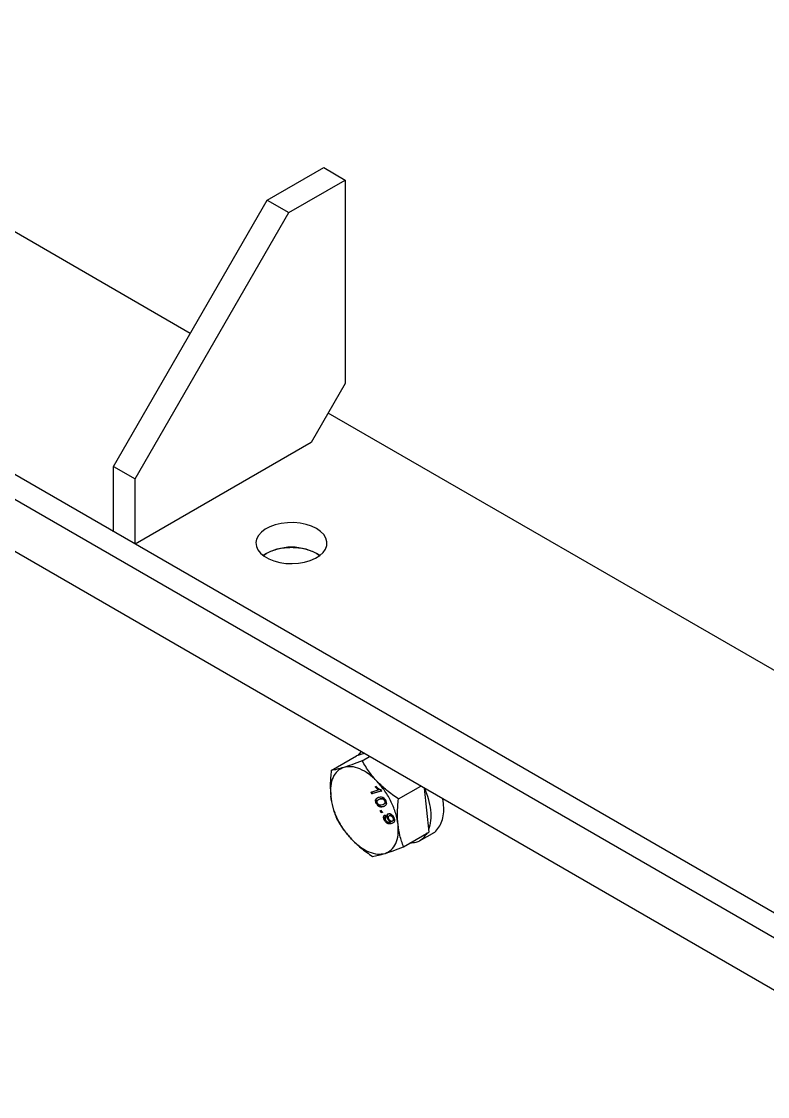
# Model space of a CAD drawing. Header units: millimetres. Extents: x 1293 to 41893, y 1011 to 26911.
# Drawn here: x 5452 to 5607.6, y 23040.6 to 23264.8 of the extents above; entities that cross this region are included whole.
import ezdxf

# ---------------------------------------------------------------- set-up
doc = ezdxf.new("R2010")
doc.units = ezdxf.units.MM
doc.header["$LTSCALE"] = 50
doc.layers.add('MAQUINAS', color=11, linetype='Continuous')

msp = doc.modelspace()

# ---------------------------------------------------------------- linework, layer by layer
at = {"color": 7, "linetype": 'Continuous', "lineweight": 25}
for p, q in [((5487.1964643, 23199.7819215), (5374.5445418, 23264.8144921)), ((5640.6526811, 23060.5762303), (5312.6517726, 23249.9271243)), ((5640.6526811, 23055.3911961), (5308.1616445, 23247.3341859)), ((5503.2264782, 23227.54672), (5515.0115912, 23234.3501209)), ((5515.0115912, 23234.3501209), (5519.5017193, 23231.7580251)), ((5507.7166063, 23224.9546242), (5519.5017193, 23231.7580251)), ((5519.5017193, 23231.7580251), (5519.5017193, 23189.2979029)), ((5471.1709708, 23172.0249526), (5503.2264782, 23227.54672)), ((5503.2264782, 23227.54672), (5507.7166063, 23224.9546242)), ((5475.6610989, 23169.4328569), (5507.7166063, 23224.9546242)), ((5519.5017193, 23189.2979029), (5512.4306515, 23177.0504542)), ((5628.6178206, 23118.1411103), (5515.9658981, 23183.1736809)), ((5512.4306515, 23177.0504542), (5475.6610989, 23155.8238433)), ((5471.1709708, 23172.0249526), (5475.6610989, 23169.4328569)), ((5471.1709708, 23158.4159391), (5471.1709708, 23172.0249526)), ((5475.6610989, 23155.8238433), (5475.6610989, 23169.4328569))]:
    msp.add_line(p, q, dxfattribs=at)
at = {"color": 7, "linetype": 'Continuous', "lineweight": 25, "flags": 128}
msp.add_lwpolyline([(5513.5231315, 23159.0643032), (5512.5035797, 23159.5556805), (5511.348428, 23159.934067), (5510.0948039, 23160.1873012), (5508.7829999, 23160.3072439), (5507.4551786, 23160.29004), (5506.154017, 23160.1362425), (5504.9213358, 23159.8507945), (5503.7967541, 23159.4428707), (5502.8164171, 23158.9255819), (5502.0118336, 23158.3155542), (5501.4088635, 23157.6323946), (5501.0268868, 23156.8980602), (5500.8781805, 23156.1361532), (5500.9675243, 23155.371162), (5501.2920464, 23154.6276739), (5501.8413165, 23153.9295852), (5502.5976806, 23153.2993332), (5503.5368285, 23152.7571747), (5504.6285753, 23152.320535), (5505.8378313, 23152.0034481), (5507.1257301, 23151.8161054), (5508.4508774, 23151.7645284), (5509.770682, 23151.8503747), (5511.0427242, 23152.0708852), (5512.2261197, 23152.4189724), (5513.282833, 23152.8834486), (5514.1789006, 23153.4493851), (5514.8855221, 23154.0985922), (5515.379986, 23154.810204), (5515.6464, 23155.5613486), (5515.6762013, 23156.3278835), (5515.4684319, 23157.0851718), (5515.0297699, 23157.8088736), (5514.3743141, 23158.4757285), (5513.5231315, 23159.0643032)], dxfattribs=at)
at = {"color": 7, "linetype": 'Continuous', "lineweight": 25}
msp.add_arc((5508.2846487, 23144.411745), 10.7871969, 56.893120376, 123.106879624, dxfattribs=at)
at = {"layer": 'MAQUINAS', "linetype": 'Continuous', "lineweight": 25}
for p, q in [((5666.216965, 23040.646856), (5312.6635577, 23244.7488936)), ((5647.3607675, 23040.6450963), (5322.0916481, 23228.418962)), ((5523.4705999, 23112.1653677), (5521.8482867, 23111.6598521)), ((5522.1873318, 23111.7654991), (5522.8025115, 23112.5510469)), ((5516.5872925, 23108.6227448), (5521.8482867, 23111.6598521)), ((5523.0573878, 23110.6388376), (5524.586151, 23111.5213738)), ((5525.7568419, 23105.2150643), (5525.9836228, 23105.2857296)), ((5525.7568419, 23105.2150643), (5525.8746931, 23105.2830983)), ((5526.3805902, 23104.5951203), (5525.7568419, 23105.2150643)), ((5526.4984413, 23104.6631543), (5525.8746931, 23105.2830983)), ((5525.9836228, 23105.2857296), (5526.1014739, 23105.3537636)), ((5530.6056013, 23102.6865005), (5535.24793, 23105.3664597)), ((5524.885374, 23104.1292084), (5526.3805902, 23104.5951203)), ((5524.885374, 23104.1292084), (5525.0032251, 23104.1972424)), ((5525.0747344, 23103.7358217), (5524.885374, 23104.1292084)), ((5525.1925856, 23103.8038557), (5525.0032251, 23104.1972424)), ((5526.9935311, 23104.333722), (5525.0747344, 23103.7358217)), ((5525.0747344, 23103.7358217), (5525.1925856, 23103.8038557)), ((5527.1113823, 23104.401756), (5525.1925856, 23103.8038557)), ((5526.3805902, 23104.5951203), (5526.4984413, 23104.6631543)), ((5526.4944651, 23103.0472329), (5526.6123162, 23103.1152669)), ((5526.9894815, 23104.6549987), (5526.8716304, 23104.5869647)), ((5526.8716304, 23104.5869647), (5526.9935311, 23104.333722)), ((5526.9935311, 23104.333722), (5527.1113823, 23104.401756)), ((5535.9489935, 23104.9617444), (5536.9447137, 23095.7551779)), ((5525.8519193, 23102.5041865), (5525.9697704, 23102.5722205)), ((5526.1147877, 23101.8292569), (5525.9969366, 23101.7612229)), ((5526.3361873, 23101.8982454), (5526.2183362, 23101.8302114)), ((5526.5165619, 23102.6066429), (5526.3987107, 23102.5386089)), ((5526.5284516, 23102.5850648), (5526.8024454, 23102.7221198)), ((5526.8024454, 23102.7221198), (5526.6845943, 23102.6540858)), ((5527.388945, 23102.6692796), (5527.5067961, 23102.7373136)), ((5527.5392098, 23101.5903081), (5527.657061, 23101.6583421)), ((5527.8347136, 23102.3701368), (5527.7168625, 23102.3021028)), ((5527.9403332, 23102.3667887), (5528.0581843, 23102.4348227)), ((5526.7789782, 23100.1953416), (5527.0249778, 23100.2719955)), ((5526.7789782, 23100.1953416), (5526.8968293, 23100.2633756)), ((5526.9683386, 23099.801955), (5526.7789782, 23100.1953416)), ((5527.2143382, 23099.8786088), (5526.9683386, 23099.801955)), ((5526.9683386, 23099.801955), (5527.0861897, 23099.869989)), ((5527.0249778, 23100.2719955), (5527.1428289, 23100.3400295)), ((5527.0249778, 23100.2719955), (5527.2143382, 23099.8786088)), ((5527.201232, 23099.9058363), (5527.0861897, 23099.869989)), ((5527.3321893, 23099.9466429), (5527.2143382, 23099.8786088)), ((5527.7387145, 23099.3181787), (5527.8565656, 23099.3862127)), ((5527.7387145, 23099.3181787), (5527.9526748, 23098.9324574)), ((5527.8858914, 23098.36595), (5528.0037425, 23098.4339841)), ((5527.9526748, 23098.9324574), (5528.070526, 23099.0004914)), ((5528.3358339, 23098.5478578), (5528.453685, 23098.6158918)), ((5528.5342676, 23099.6113136), (5528.6521188, 23099.6793476)), ((5528.5714246, 23099.1158319), (5528.5667075, 23099.1131088)), ((5528.6149293, 23098.4969863), (5528.7327804, 23098.5650203)), ((5528.8284105, 23099.2818887), (5528.7105593, 23099.2138547)), ((5529.549313, 23098.8081434), (5529.4314619, 23098.7401094)), ((5529.6238657, 23098.8693353), (5529.7417168, 23098.9373693)), ((5527.6547278, 23098.3172455), (5527.772579, 23098.3852796)), ((5528.8786258, 23097.9069288), (5528.9964769, 23097.9749628)), ((5528.8786258, 23097.9069288), (5528.9246318, 23097.9233849)), ((5528.9246318, 23097.9233849), (5529.042483, 23097.9914189)), ((5528.9964769, 23097.9749628), (5529.042483, 23097.9914189)), ((5529.4149417, 23098.1074777), (5529.2970906, 23098.0394437)), ((5529.4513563, 23098.1362946), (5529.5692074, 23098.2043286)), ((5531.6837195, 23092.7180706), (5536.9447137, 23095.7551779)), ((5535.0243761, 23093.9586916), (5537.7302381, 23095.5207525))]:
    msp.add_line(p, q, dxfattribs=at)
for points, knots in [([(5514.0487226, 23153.4567272), (5513.8668768, 23153.5934104), (5513.3924571, 23153.950005), (5512.391062, 23154.4019487), (5511.1224204, 23154.7990866), (5509.7359303, 23155.0406187), (5508.2964356, 23155.1227958), (5506.8569304, 23155.0406219), (5505.4704717, 23154.7990737), (5504.2017148, 23154.4019969), (5503.1971811, 23153.9482663), (5502.7202283, 23153.589563), (5502.5357515, 23153.4508229)], [0, 0, 0, 0, 0.0671767497, 0.1752582215, 0.2833396934, 0.3914211652, 0.499502637, 0.6075841088, 0.7156655806, 0.8237470524, 0.9318285242, 1, 1, 1, 1]), ([(5523.0573878, 23110.6388376), (5522.3034468, 23110.3538278), (5520.8883151, 23109.8188704), (5519.731347, 23109.4421928), (5519.1907778, 23109.266198)], [0, 0, 0, 0, 0.53277091955, 1, 1, 1, 1]), ([(5526.1999323, 23106.2980759), (5525.6308769, 23106.9439562), (5524.4129404, 23108.3263197), (5523.52856, 23109.8350369), (5523.0573878, 23110.6388376)], [0, 0, 0, 0, 0.4672290805, 1, 1, 1, 1]), ([(5516.5872925, 23108.6227448), (5516.4930184, 23107.6427501), (5516.3160681, 23105.8033204), (5516.4378767, 23104.0794016), (5516.4947892, 23103.2739367)], [0, 0, 0, 0, 0.5327709195, 1, 1, 1, 1]), ([(5519.1907778, 23109.266198), (5518.7070613, 23109.1230236), (5517.6717737, 23108.8165906), (5516.9642438, 23108.690123), (5516.5872925, 23108.6227448)], [0, 0, 0, 0, 0.4672290805, 1, 1, 1, 1]), ([(5525.9836228, 23105.2857296), (5526.1256661, 23105.1330604), (5526.4092619, 23104.8282497), (5526.7176855, 23104.6673001), (5526.8716304, 23104.5869647)], [0, 0, 0, 0, 0.5008657323, 1, 1, 1, 1]), ([(5530.6056013, 23102.6865005), (5529.7574395, 23103.2726696), (5528.1654572, 23104.372897), (5526.8258403, 23105.6850158), (5526.1999323, 23106.2980759)], [0, 0, 0, 0, 0.5327709195, 1, 1, 1, 1]), ([(5516.4947892, 23103.2739367), (5516.6085544, 23102.501292), (5516.8520434, 23100.8476179), (5517.3826949, 23099.4166781), (5517.6654106, 23098.6543149)], [0, 0, 0, 0, 0.4672290805, 1, 1, 1, 1]), ([(5525.8519193, 23102.5041865), (5525.8834601, 23102.5790042), (5525.9465879, 23102.7287488), (5526.1624681, 23102.9202745), (5526.361672, 23102.9964517), (5526.4944651, 23103.0472329)], [0, 0, 0, 0, 0.249753552, 0.499871473, 1, 1, 1, 1]), ([(5525.9697704, 23102.5722205), (5526.0009671, 23102.6476621), (5526.063406, 23102.7986556), (5526.1747655, 23102.8881443), (5526.2304859, 23102.9329213)], [0, 0, 0, 0, 0.4996355373, 1, 1, 1, 1]), ([(5526.4944651, 23103.0472329), (5526.6052439, 23103.0763481), (5526.8265283, 23103.1345065), (5527.1456864, 23103.1188512), (5527.4197039, 23103.0030519), (5527.6248876, 23102.8443469), (5527.8052428, 23102.6244274), (5527.8952733, 23102.452725), (5527.9403332, 23102.3667887)], [0, 0, 0, 0, 0.2504817087, 0.50034559577, 0.63170490566, 0.75022113881, 0.87498669951, 1, 1, 1, 1]), ([(5536.0268595, 23104.9167933), (5536.3140972, 23104.1950254), (5536.9264007, 23102.6564351), (5537.3505264, 23100.3387242), (5537.4074397, 23098.093528), (5537.0612921, 23096.8828709), (5536.8882183, 23096.2775423)], [0, 0, 0, 0, 0.2275265859, 0.4850177239, 0.742508862, 1, 1, 1, 1]), ([(5525.9969366, 23101.7612229), (5525.9410879, 23101.8930512), (5525.8572081, 23102.0910461), (5525.8349936, 23102.3101381), (5525.8377145, 23102.4258386), (5525.8471844, 23102.4780708), (5525.8519193, 23102.5041865)], [0, 0, 0, 0, 0.4987953461, 0.7491482596, 0.8745764119, 1, 1, 1, 1]), ([(5526.1147877, 23101.8292569), (5526.0594191, 23101.960755), (5525.9762602, 23102.158254), (5525.9474999, 23102.4109648), (5525.9623467, 23102.5184674), (5525.9697704, 23102.5722205)], [0, 0, 0, 0, 0.4990363131, 0.7495101716, 1, 1, 1, 1]), ([(5527.4412672, 23101.0802996), (5527.3306279, 23101.0511029), (5527.1096162, 23100.9927801), (5526.7932722, 23101.0093737), (5526.5201905, 23101.1231114), (5526.3144209, 23101.2798013), (5526.131686, 23101.5037047), (5526.0418814, 23101.6753293), (5525.9969366, 23101.7612229)], [0, 0, 0, 0, 0.2504758129, 0.5003473544, 0.6257683408, 0.7501761831, 0.8749696966, 1, 1, 1, 1]), ([(5527.5591183, 23101.1483336), (5527.4484788, 23101.119127), (5527.2274667, 23101.0607843), (5526.9109075, 23101.0775136), (5526.637788, 23101.1911115), (5526.4320764, 23101.3481259), (5526.2495355, 23101.5717278), (5526.159732, 23101.7433597), (5526.1147877, 23101.8292569)], [0, 0, 0, 0, 0.2504715078, 0.5003387545, 0.6261880614, 0.750180477, 0.8749718456, 1, 1, 1, 1]), ([(5526.2183362, 23101.8302114), (5526.1921939, 23101.8940871), (5526.139895, 23102.0218736), (5526.13478, 23102.1999541), (5526.1686051, 23102.3479619), (5526.3355845, 23102.537113), (5526.5294945, 23102.6021031), (5526.6845943, 23102.6540858)], [0, 0, 0, 0, 0.1246963828, 0.2494616582, 0.3744323466, 0.4996371137, 1, 1, 1, 1]), ([(5527.2526755, 23101.4739258), (5527.0945352, 23101.4281216), (5526.8968279, 23101.3708571), (5526.6150172, 23101.4214078), (5526.4660767, 23101.5112311), (5526.3212059, 23101.6466256), (5526.2526162, 23101.7690338), (5526.2183362, 23101.8302114)], [0, 0, 0, 0, 0.5004095025, 0.6256126137, 0.7505796735, 0.875343692, 1, 1, 1, 1]), ([(5526.6845943, 23102.6540858), (5526.7925972, 23102.6825446), (5526.9545922, 23102.7252303), (5527.1919545, 23102.7358971), (5527.3233392, 23102.6914659), (5527.388945, 23102.6692796)], [0, 0, 0, 0, 0.5003723119, 0.7505151407, 1, 1, 1, 1]), ([(5526.8024454, 23102.7221198), (5526.9104483, 23102.7505786), (5527.0724433, 23102.7932643), (5527.3098056, 23102.8039311), (5527.4411903, 23102.7594999), (5527.5067961, 23102.7373136)], [0, 0, 0, 0, 0.5003723119, 0.7505151407, 1, 1, 1, 1]), ([(5527.7168625, 23102.3021028), (5527.7433857, 23102.2381587), (5527.7964308, 23102.1102735), (5527.8044015, 23101.9298889), (5527.7679244, 23101.7836627), (5527.6036624, 23101.5904817), (5527.4086573, 23101.5257243), (5527.2526755, 23101.4739258)], [0, 0, 0, 0, 0.1247447425, 0.2494837578, 0.3744708184, 0.4996480989, 1, 1, 1, 1]), ([(5527.388945, 23102.6692796), (5527.420409, 23102.6498013), (5527.4833167, 23102.6108572), (5527.5738365, 23102.524797), (5527.6551853, 23102.4203482), (5527.6963009, 23102.3415227), (5527.7168625, 23102.3021028)], [0, 0, 0, 0, 0.2501584562, 0.5001555724, 0.7500324303, 1, 1, 1, 1]), ([(5527.9403332, 23102.3667887), (5527.9786639, 23102.2787971), (5528.0552938, 23102.1028863), (5528.1074852, 23101.8386986), (5528.0907173, 23101.6077448), (5527.9156869, 23101.27461), (5527.6519901, 23101.1666064), (5527.4412672, 23101.0802996)], [0, 0, 0, 0, 0.125373348, 0.2506437386, 0.375697515, 0.5011131747, 1, 1, 1, 1]), ([(5527.5067961, 23102.7373136), (5527.5382425, 23102.7178294), (5527.601115, 23102.6788735), (5527.6918988, 23102.5929018), (5527.7588747, 23102.505554), (5527.8050092, 23102.429535), (5527.8248119, 23102.3899366), (5527.8347136, 23102.3701368)], [0, 0, 0, 0, 0.25005494431, 0.49994861548, 0.74972207796, 0.87485705575, 1, 1, 1, 1]), ([(5527.8347136, 23102.3701368), (5527.8612216, 23102.3062178), (5527.9142365, 23102.1783828), (5527.9224345, 23101.9976216), (5527.8850915, 23101.8528299), (5527.794331, 23101.7355274), (5527.7005169, 23101.7007752), (5527.6449877, 23101.6802052)], [0, 0, 0, 0, 0.1831229089, 0.3662374103, 0.5497160376, 0.733473904, 1, 1, 1, 1]), ([(5530.5130981, 23097.3376924), (5530.4561856, 23098.1431573), (5530.334377, 23099.8670761), (5530.5113273, 23101.7065058), (5530.6056013, 23102.6865005)], [0, 0, 0, 0, 0.4672290805, 1, 1, 1, 1]), ([(5537.716179, 23095.5473099), (5537.783237, 23095.575049), (5538.2399963, 23095.7639908), (5538.8834797, 23096.4688091), (5539.5892721, 23097.6448908), (5539.9904705, 23099.1419464), (5540.122819, 23100.8319214), (5539.9618202, 23102.0784555), (5539.8827252, 23102.6908494)], [0, 0, 0, 0, 0.0334921872, 0.2281286712, 0.4227651551, 0.6174016391, 0.812038123, 1, 1, 1, 1]), ([(5517.6654106, 23098.6543149), (5518.1365828, 23097.8505142), (5519.0209632, 23096.341797), (5520.2388997, 23094.9594336), (5520.8079551, 23094.3135532)], [0, 0, 0, 0, 0.5327709195, 1, 1, 1, 1]), ([(5527.6547278, 23098.3172455), (5527.608071, 23098.4261253), (5527.5379122, 23098.5898499), (5527.5020734, 23098.8028428), (5527.5018292, 23098.9978046), (5527.5692199, 23099.1980046), (5527.6821568, 23099.2780785), (5527.7387145, 23099.3181787)], [0, 0, 0, 0, 0.2498594906, 0.3757183909, 0.500481002, 0.7498462328, 1, 1, 1, 1]), ([(5527.772579, 23098.3852796), (5527.7259244, 23098.4941585), (5527.6557246, 23098.6579855), (5527.619906, 23098.8709819), (5527.6197115, 23099.0659102), (5527.6870692, 23099.26604), (5527.8000074, 23099.346113), (5527.8565656, 23099.3862127)], [0, 0, 0, 0, 0.2498591948, 0.3759561592, 0.5004815934, 0.749846529, 1, 1, 1, 1]), ([(5527.9526748, 23098.9324574), (5527.9179533, 23098.9048461), (5527.8552461, 23098.85498), (5527.8084267, 23098.7492132), (5527.8025681, 23098.6455616), (5527.8160927, 23098.5543077), (5527.8433374, 23098.4593653), (5527.8717073, 23098.3970871), (5527.8858914, 23098.36595)], [0, 0, 0, 0, 0.2764767993, 0.4993179598, 0.6237184282, 0.7494961879, 0.8747561628, 1, 1, 1, 1]), ([(5528.3358339, 23098.5478578), (5528.3083571, 23098.6099857), (5528.2534222, 23098.7341995), (5528.2073984, 23098.9211242), (5528.192364, 23099.0975883), (5528.2093041, 23099.2552282), (5528.2547356, 23099.3900044), (5528.3507977, 23099.5310754), (5528.4610271, 23099.5792828), (5528.5342676, 23099.6113136)], [0, 0, 0, 0, 0.1250740585, 0.2500636243, 0.3732612247, 0.5001992382, 0.6242961009, 0.7503685137, 1, 1, 1, 1]), ([(5528.453685, 23098.6158918), (5528.4394243, 23098.646772), (5528.4109017, 23098.7085349), (5528.3645101, 23098.8337437), (5528.3248905, 23098.9892155), (5528.3103737, 23099.1656346), (5528.3268904, 23099.3238475), (5528.3736492, 23099.4565594), (5528.4326894, 23099.5560096), (5528.4910405, 23099.5850861), (5528.5135811, 23099.5963181)], [0, 0, 0, 0, 0.0754695938, 0.1509450716, 0.3015784561, 0.450312577, 0.603033998, 0.7528546861, 0.9045299868, 1, 1, 1, 1]), ([(5528.9246318, 23097.9233849), (5528.8691244, 23097.9529292), (5528.7577608, 23098.0122034), (5528.5963349, 23098.161045), (5528.4471159, 23098.3389137), (5528.3728726, 23098.4783137), (5528.3358339, 23098.5478578)], [0, 0, 0, 0, 0.2489431767, 0.4994502946, 0.7502849385, 1, 1, 1, 1]), ([(5529.042483, 23097.9914189), (5528.9868404, 23098.0210441), (5528.8749088, 23098.0806385), (5528.7133117, 23098.2300527), (5528.5643714, 23098.4079358), (5528.4905427, 23098.546644), (5528.453685, 23098.6158918)], [0, 0, 0, 0, 0.2495404591, 0.5019797072, 0.7513717736, 1, 1, 1, 1]), ([(5528.6149293, 23098.4969863), (5528.5798963, 23098.579005), (5528.5274073, 23098.7018918), (5528.5042701, 23098.8608653), (5528.5085781, 23098.9684478), (5528.5334486, 23099.0609172), (5528.591294, 23099.1594151), (5528.6629583, 23099.1921268), (5528.7105593, 23099.2138547)], [0, 0, 0, 0, 0.2495205461, 0.3738507837, 0.4998887841, 0.6240955932, 0.7503154422, 1, 1, 1, 1]), ([(5528.5342676, 23099.6113136), (5528.6199673, 23099.6277644), (5528.7490828, 23099.6525492), (5528.9498739, 23099.5916161), (5529.1046703, 23099.5072973), (5529.2556088, 23099.3882309), (5529.4475167, 23099.188437), (5529.5532124, 23098.9971817), (5529.6238657, 23098.8693353)], [0, 0, 0, 0, 0.24986885846, 0.37645352866, 0.50034766571, 0.62723863663, 0.75082408471, 1, 1, 1, 1]), ([(5529.2970906, 23098.0394437), (5529.2435267, 23098.0286063), (5529.1624829, 23098.0122091), (5529.0374378, 23098.0448718), (5528.9400568, 23098.0957237), (5528.8454236, 23098.1697535), (5528.7251562, 23098.2962644), (5528.6591077, 23098.4165379), (5528.6149293, 23098.4969863)], [0, 0, 0, 0, 0.2499764907, 0.3782221672, 0.5003423322, 0.6274524307, 0.7508110927, 1, 1, 1, 1]), ([(5528.7105593, 23099.2138547), (5528.7669511, 23099.2248675), (5528.879586, 23099.2468643), (5529.0530472, 23099.1773022), (5529.1866271, 23099.078858), (5529.3145795, 23098.9493947), (5529.384439, 23098.8243069), (5529.4314619, 23098.7401094)], [0, 0, 0, 0, 0.25025039885, 0.49984175184, 0.62957629764, 0.75066535386, 1, 1, 1, 1]), ([(5528.8284105, 23099.2818887), (5528.8848021, 23099.292902), (5528.9974368, 23099.3148996), (5529.1708203, 23099.2453637), (5529.3044004, 23099.1469639), (5529.4323747, 23099.0175232), (5529.5022895, 23098.8923397), (5529.549313, 23098.8081434)], [0, 0, 0, 0, 0.250250228, 0.4998414106, 0.6292883972, 0.7506655241, 1, 1, 1, 1]), ([(5529.6238657, 23098.8693353), (5529.6609307, 23098.7834841), (5529.7350495, 23098.6118077), (5529.7841618, 23098.3557369), (5529.7850469, 23098.1224457), (5529.7117368, 23097.8655427), (5529.5086282, 23097.6657108), (5529.3013217, 23097.5926255), (5529.1974015, 23097.5559887)], [0, 0, 0, 0, 0.1250635897, 0.2500895576, 0.3751100052, 0.5001693996, 0.7494409524, 1, 1, 1, 1]), ([(5529.4314619, 23098.7401094), (5529.4660944, 23098.6563098), (5529.5178504, 23098.5310772), (5529.5317692, 23098.3729823), (5529.5194681, 23098.2689987), (5529.4870212, 23098.1811949), (5529.4201562, 23098.0910022), (5529.3462165, 23098.0600251), (5529.2970906, 23098.0394437)], [0, 0, 0, 0, 0.24901685056, 0.3721383925, 0.49936545582, 0.62356193356, 0.74989269326, 1, 1, 1, 1]), ([(5529.549313, 23098.8081434), (5529.5839476, 23098.724343), (5529.6356657, 23098.5992079), (5529.6496141, 23098.4411119), (5529.6373573, 23098.3371917), (5529.6049104, 23098.2493005), (5529.538073, 23098.1590636), (5529.4640675, 23098.128059), (5529.4149417, 23098.1074777)], [0, 0, 0, 0, 0.249017166, 0.3718446562, 0.4993648037, 0.6232259432, 0.7498923764, 1, 1, 1, 1]), ([(5529.1974015, 23097.5559887), (5529.0797677, 23097.5248194), (5528.8449001, 23097.4625868), (5528.5025724, 23097.4909379), (5528.2096488, 23097.6328634), (5527.9939179, 23097.8101817), (5527.799588, 23098.0435602), (5527.7030281, 23098.2259915), (5527.6547278, 23098.3172455)], [0, 0, 0, 0, 0.2504849429, 0.5001185141, 0.6278991852, 0.7500923696, 0.8749936752, 1, 1, 1, 1]), ([(5529.3152526, 23097.6240227), (5529.1976187, 23097.5928537), (5528.9627506, 23097.5306217), (5528.6203488, 23097.5589754), (5528.327412, 23097.7009533), (5528.1116964, 23097.8783038), (5527.9174389, 23098.1115942), (5527.8208791, 23098.2940256), (5527.772579, 23098.3852796)], [0, 0, 0, 0, 0.2504849259, 0.5001184801, 0.6280398823, 0.7500923866, 0.8749936837, 1, 1, 1, 1]), ([(5527.8858914, 23098.36595), (5527.9171526, 23098.3076908), (5527.979649, 23098.191221), (5528.107501, 23098.04508), (5528.2477879, 23097.9390326), (5528.5229737, 23097.8512771), (5528.7206196, 23097.8822043), (5528.8786258, 23097.9069288)], [0, 0, 0, 0, 0.1252073258, 0.2503100191, 0.3753386279, 0.5006201474, 1, 1, 1, 1]), ([(5531.6837195, 23092.7180706), (5531.4010038, 23093.4804337), (5530.8703523, 23094.9113736), (5530.6268633, 23096.5650477), (5530.5130981, 23097.3376924)], [0, 0, 0, 0, 0.5327709195, 1, 1, 1, 1]), ([(5520.8079551, 23094.3135532), (5521.4338631, 23093.7004931), (5522.77348, 23092.3883743), (5524.3654623, 23091.288147), (5525.2136241, 23090.7019778)], [0, 0, 0, 0, 0.4672290805, 1, 1, 1, 1]), ([(5536.6056686, 23095.6495309), (5536.2964502, 23095.190477), (5535.6780134, 23094.2723693), (5534.4176456, 23093.5494255), (5533.4363592, 23093.5044058), (5533.0121248, 23093.4849427)], [0, 0, 0, 0, 0.3621127876, 0.7242255753, 1, 1, 1, 1]), ([(5527.8171095, 23091.345431), (5528.3576787, 23091.5214258), (5529.5146467, 23091.8981034), (5530.9297785, 23092.4330608), (5531.6837195, 23092.7180706)], [0, 0, 0, 0, 0.4672290805, 1, 1, 1, 1]), ([(5525.2136241, 23090.7019778), (5525.5905755, 23090.769356), (5526.2981053, 23090.8958236), (5527.333393, 23091.2022566), (5527.8171095, 23091.345431)], [0, 0, 0, 0, 0.5327709195, 1, 1, 1, 1])]:
    msp.add_open_spline(points, degree=3, knots=knots, dxfattribs=at)
for points in [[(5519.1907778, 23109.266198), (5518.7299445, 23109.0546022), (5517.8082778, 23108.6314106), (5516.9011902, 23107.2620726), (5516.3889553, 23105.4767419), (5516.4595113, 23104.0082051), (5516.4947892, 23103.2739367)], [(5526.1999323, 23106.2980759), (5525.6113131, 23106.8599222), (5524.4340747, 23107.9836148), (5522.5608664, 23109.0256374), (5520.7440553, 23109.5462039), (5519.708537, 23109.3595333), (5519.1907778, 23109.266198)], [(5530.5130981, 23097.3376924), (5530.3853123, 23098.1111345), (5530.1297406, 23099.6580187), (5529.1636199, 23102.0693793), (5527.8590437, 23104.3752766), (5526.7529694, 23105.6571428), (5526.1999323, 23106.2980759)], [(5520.8079551, 23094.3135532), (5520.254918, 23094.9544863), (5519.1488437, 23096.2363525), (5517.8442675, 23098.5422497), (5516.8781468, 23100.9536103), (5516.6225751, 23102.5004946), (5516.4947892, 23103.2739367)], [(5527.8171095, 23091.345431), (5528.2779429, 23091.5570268), (5529.1996096, 23091.9802184), (5530.1066971, 23093.3495565), (5530.618932, 23095.1348872), (5530.5483761, 23096.603424), (5530.5130981, 23097.3376924)], [(5520.8079551, 23094.3135532), (5521.3965743, 23093.7517069), (5522.5738127, 23092.6280142), (5524.4470209, 23091.5859917), (5526.263832, 23091.0654251), (5527.2993504, 23091.2520957), (5527.8171095, 23091.345431)]]:
    msp.add_open_spline(points, degree=3, dxfattribs=at)

doc.saveas('drawing.dxf')
